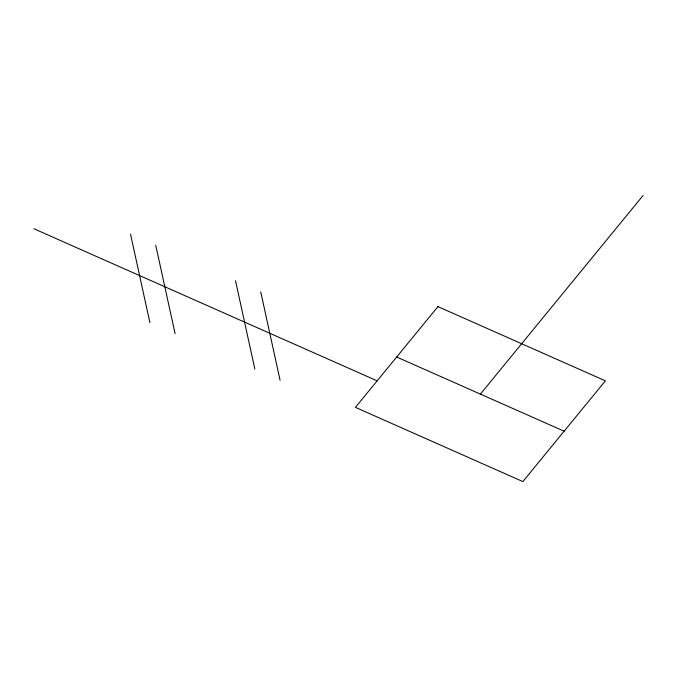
<?xml version="1.0" encoding="UTF-8"?>
<svg xmlns="http://www.w3.org/2000/svg" width="677" height="677" viewBox="0 0 677 677"><rect width="100%" height="100%" fill="white"/><g stroke="black" fill="none" stroke-linecap="round" stroke-linejoin="round"><path stroke-width="1.02" d="M480.399 394.107L643.15 195.425M396.671 357.007L564.136 431.207M33.85 228.724L377.14 380.846M260.738 291.88L280.066 380.22M235.511 280.701L254.84 369.041M155.761 245.362L175.089 333.702M130.534 234.183L149.862 322.523M437.934 306.63L355.417 407.376L522.872 481.575L605.39 380.838L437.934 306.63"/></g></svg>
